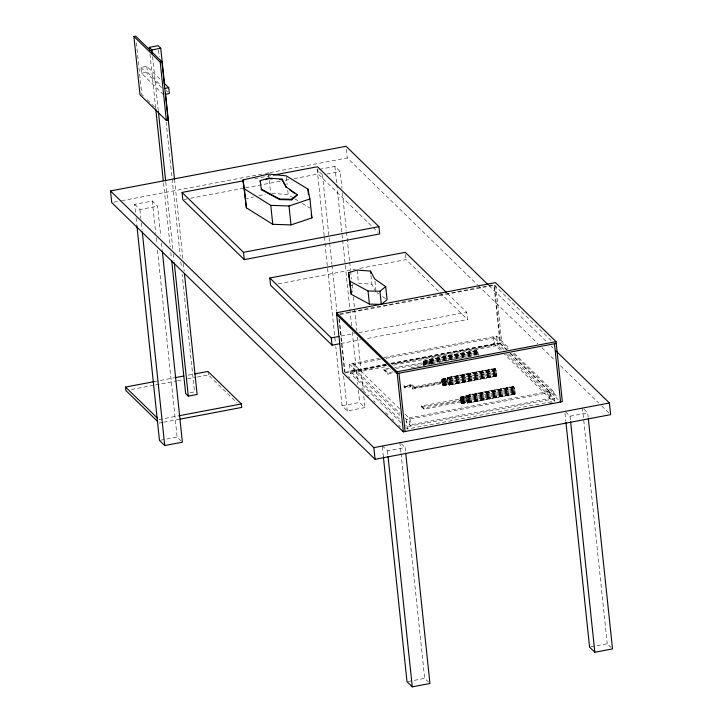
<?xml version="1.0" encoding="UTF-8"?>
<svg xmlns="http://www.w3.org/2000/svg" width="723" height="723" viewBox="0 0 723 723"><rect width="100%" height="100%" fill="white"/><g stroke="black" fill="none" stroke-linecap="round" stroke-linejoin="round"><path stroke-width="0.54" stroke-dasharray="3.62 2.71" d="M431.062 364.22L429.525 359.946L429.435 364.067L423.542 365.187L423.633 361.057L425.178 365.341M441.626 380.632C443.859 374.288 444.401 394.975 441.626 380.632L447.519 379.512C449.742 373.167 450.284 393.863 447.519 379.512M449.218 385.196C451.306 375.156 443.705 375.499 449.218 385.196L496.565 376.159L496.439 371.387L494.966 368.378L447.618 377.415M460.063 398.599C462.286 392.255 462.828 412.941 460.063 398.599L465.946 397.487C468.179 391.143 468.721 411.83 465.946 397.487M467.645 403.172C469.742 393.131 462.142 393.466 467.645 403.172L515.002 394.125L514.875 389.363L513.402 386.344L466.055 395.382M476.421 355.282C474.722 348.685 478.147 349.887 478.355 355.463M496.565 376.159C494.577 375.038 493.845 370.438 494.966 368.378M515.002 394.125C513.005 393.005 512.282 388.405 513.402 386.344M431.242 364.392C431.035 358.816 427.609 357.623 429.308 364.211L438.075 362.548M349.941 285.811L353.14 284.817M244.952 198.897L253.502 196.936M258.834 195.716L265.242 194.243M389.381 368.296L383.94 369.191L387.799 372.951L393.303 371.758M410.899 367.944L425.205 364.844L423.1 362.792L394.812 367.411M383.94 369.191L384.058 370.357L387.926 374.116L394.523 372.688M421.599 405.901L423.877 408.124L461.807 400.524L461.934 401.69L424.003 409.29L421.717 407.067L421.599 405.901L460.226 398.988L461.807 400.524M163.47 94.65L141.527 73.258L140.913 67.429L146.796 66.308L160.904 80.063M141.527 73.258L147.411 72.137L160.741 85.133M113.927 202.169L120.569 200.913M121.672 200.705L264.338 173.656M265.449 173.448L268.766 172.824M269.869 172.607L347.284 157.939L477.343 284.717M254.722 178.653L271.242 175.517M135.472 212.21L134.65 204.374L152.318 201.03L157.587 206.163L160.759 236.367M319.421 169.354L334.885 166.417L340.153 171.55L341.916 188.332M183.913 199.503L189.417 198.464M190.52 198.256L244.473 188.025M245.576 187.817L280.813 181.139M285.224 180.298L289.625 179.467M294.035 178.626L318.256 174.035L378.093 232.363M134.65 204.374L139.919 209.507L157.587 206.163M324.157 235.77L317.216 169.769L322.485 174.903L325.793 174.27M326.904 174.062L340.153 171.55M278.301 283.823L355.382 269.209M359.792 268.378L406.046 259.611L439.195 291.92M339.521 313.963L494.55 284.582M340.045 314.478L494.415 285.214L500.542 343.497L391.378 364.193M341.184 336.023L354.397 333.511M358.807 332.679L466.724 312.219L467.492 319.503L365.079 338.924M340.849 343.515L360.669 339.756M154.116 381.636L173.909 377.885M188.197 375.174L193.692 374.134M131.396 389.507L154.487 385.133M155.581 384.925L176.475 380.967M177.569 380.759L183.064 379.711M187.465 378.879L196.258 377.216M197.361 377.008L208.351 374.921L236.945 402.792M190.077 392.706L194.487 391.866L182.124 274.234M401.048 422.738L350.42 373.384L349.435 364.058L379.458 358.373M383.877 357.533L496.665 336.15L509.525 348.685M380.515 359.394L354.026 364.419L354.758 371.414L386.769 365.341M386.028 358.346L494.189 337.849L494.921 344.844L392.282 364.302M385.711 364.32L350.176 371.053L400 419.62M391.134 363.289L497.406 343.145L503.832 349.408M345.639 372.246L386.444 364.509M390.854 363.678L501.78 342.648L508.242 348.947M345.07 372.969L386.968 365.025M350.42 373.384L388.052 366.254M393.592 365.205L497.65 345.477L503.271 350.962M429.182 359.448L476.529 350.402M429.706 359.494L476.819 350.565M429.01 359.819L476.123 350.89M423.434 361.148L429.525 359.946M430.013 359.909L477.126 350.98M423.877 361.193L429.76 360.081M423.289 361.464L476.023 351.495M424.139 361.545L430.022 360.434M430.33 360.56L477.442 351.631M423.208 361.979L429.091 360.867M424.401 362.096L476.005 352.3M423.19 362.657L429.082 361.545M430.628 361.392L477.74 352.463M424.654 362.801L430.546 361.681M428.956 362.169L476.068 353.24M423.244 363.461L429.137 362.34M430.89 362.35L478.002 353.42M424.88 363.615L430.772 362.494M423.362 364.32L476.213 354.261M425.061 364.482L430.944 363.362M431.098 363.38L478.21 354.442M439.168 362.34L452.318 359.855M453.411 359.647L466.561 357.153M467.664 356.945L474.234 355.698M158.897 419.575L177.578 416.032M162.558 422.44L159.259 423.063L159.078 421.319M163.66 422.232L179.051 419.313M448.133 377.46L495.246 368.531M404.03 386.028L404.726 386.715L410.321 385.648L410.447 386.814L404.853 387.88L404.03 386.028L411.974 384.519L414.966 387.429L415.083 388.594L412.101 385.684L411.974 384.519M447.447 377.786L494.559 368.857M441.87 379.123L447.962 377.912M448.45 377.885L495.562 368.947M442.304 379.159L448.197 378.048M441.726 379.439L494.46 369.462M442.566 379.512L448.459 378.4M448.757 378.527L495.87 369.598M404.148 387.194L412.101 385.684M441.645 379.955L447.528 378.834M442.838 380.063L494.442 370.266M449.064 379.358L496.177 370.429M443.091 380.768L448.983 379.647M447.392 380.135L494.505 371.206M441.681 381.428L447.573 380.307M443.054 383.289L442.232 381.446L414.261 386.742L414.378 387.908L442.359 382.612L443.054 383.289L412.725 389.046L409.742 386.136L409.625 384.97L412.607 387.88L412.725 389.046M449.326 380.325L496.439 371.387M443.316 381.581L449.2 380.461M412.607 387.88L494.649 372.228M443.488 382.449L449.381 381.328M449.534 381.346L496.647 372.417M441.979 383.154L447.871 382.042M447.745 382.187L494.857 373.249M443.615 383.307L449.498 382.196M449.679 382.368L496.791 373.43M442.205 383.967L448.088 382.856M448.007 383.145L495.119 374.216M443.669 384.103L449.552 382.991M442.458 384.672L448.341 383.561M449.742 383.307L496.855 374.378M443.651 384.79L495.427 375.047M442.72 385.223L448.612 384.103M443.57 385.305L449.453 384.184M449.724 384.112L496.837 375.183M442.982 385.576L448.875 384.455M443.217 385.711L495.734 375.689M449.625 384.717L496.737 375.788M448.929 385.043L496.05 376.114M160.569 440.199L177.126 437.054L180.895 440.723M342.024 405.802L359.692 402.449L364.961 407.582L347.293 410.935L342.024 405.802L335.797 346.507M466.57 395.436L513.682 386.507M465.883 395.761L512.996 386.823M460.307 397.09L466.398 395.879M460.741 397.135L466.633 396.014M466.877 395.852L513.99 386.922M460.162 397.406L512.896 387.438M461.003 397.487L466.895 396.367M467.194 396.493L514.306 387.564M460.072 397.921L465.964 396.8M461.274 398.03L512.878 388.233M467.492 397.334L514.604 388.396M461.527 398.735L467.41 397.623M465.829 398.111L512.941 389.182M460.117 399.394L466.001 398.283M461.744 399.548L467.636 398.436M467.754 398.292L514.875 389.363M460.235 400.262L513.086 390.194M461.925 400.415L467.817 399.304M467.971 399.313L515.083 390.384M460.415 401.129L466.299 400.009M466.181 400.153L513.294 391.224M462.042 401.283L467.935 400.162M468.106 400.334L515.228 391.405M460.632 401.943L466.525 400.822M466.443 401.111L513.556 392.182M462.096 402.078L467.989 400.958M460.885 402.648L466.778 401.527M468.179 401.274L515.291 392.345M462.087 402.756L513.854 393.014M461.157 403.19L467.049 402.078M461.997 403.271L467.889 402.151M468.161 402.078L515.273 393.149M461.419 403.542L467.302 402.431M461.654 403.678L514.17 393.664M468.061 402.684L515.174 393.755M467.365 403.009L514.478 394.08M404.889 418.111L406.498 419.683L553.728 391.776L554.704 401.093L407.474 429.01L405.865 427.438M382.196 445.684L387.465 450.818L405.133 447.474L405.603 451.947M565.513 411.812L570.031 416.213L587.7 412.86L588.17 417.334M408.115 681.509L424.672 678.364L428.441 682.033M590.673 646.895L607.239 643.759L610.998 647.428M421.717 407.067L460.352 400.153L461.934 401.69M384.058 370.357L390.592 369.29M396.023 368.396L423.217 363.958L425.323 366.01M376.087 292.101L371.866 284.211L358.481 283.172L357.108 270.059M271.685 193.131L288.224 194.785L293.881 198.247M294.821 198.825L298.599 201.13M302.368 203.434L309.914 208.052M376.999 292.734L378.834 293.999M382.494 296.547L387.076 299.72M551.224 340.596L493.89 284.708L500.018 342.982L507.284 350.068M489.046 285.657L546.398 341.572M551.242 346.299L552.86 347.871M478.147 285.504L537.93 343.777M541.97 347.718L554.893 360.316M560.551 365.829L598.517 402.838M601.744 405.983L609.019 413.077M583.94 409.2L587.7 412.86M514.342 353.384L553.728 391.776M513.086 353.674L558.31 397.758M510.51 353.222L558.156 399.665M506.796 350.14L493.131 336.819L493.872 343.814L501.102 350.863M510.013 353.276L550.194 392.444L550.926 399.439L504.32 353.999M447.32 293.303L466.724 312.219M508.649 354.116L554.46 398.762L407.23 426.678L405.621 425.106M506.489 354.089L554.704 401.093M440 292.707L467.492 319.503M166.227 90.474L167.79 92.002M140.913 67.429L162.069 88.061M143.371 95.987L141.78 94.433L136.123 40.633M147.365 99.873L154.55 106.877M399.584 408.829L352.969 363.389L353.71 370.384L400.316 415.824M405.205 414.315L410.031 419.015L410.763 426.001L405.946 421.301M349.435 364.058L400.063 413.411M348.576 376.394L350.194 377.966M360.696 388.197L362.304 389.778M363.118 390.565L368.766 396.068M373.61 400.795L375.228 402.368M385.73 412.607L388.152 414.966M392.191 418.906L393.8 420.479M398.653 425.205L400.262 426.778M401.373 443.805L405.133 447.474M582.431 407.727L607.239 643.759M570.031 416.213L570.501 420.687M564.997 413.312L565.82 421.148M495.77 285.486L501.78 342.648M496.665 336.15L497.65 345.477M460.226 398.988L460.352 400.153M442.232 381.446L442.359 382.612M423.1 362.792L423.217 363.958M423.877 408.124L424.003 409.29M405.495 254.406L406.046 259.611M404.726 386.715L404.853 387.88M406.498 419.683L407.474 429.01M399.864 442.34L400.922 452.408M401.039 453.52L424.672 678.364M387.799 372.951L387.926 374.116M374.939 281.166L375.861 289.914M370.944 275.463L371.866 284.211M387.465 450.818L387.935 455.291M382.313 446.805L383.38 456.873M346.398 149.462L347.284 157.939M342.386 192.806L346.38 230.845M346.498 231.956L349.561 261.039M349.679 262.16L350.501 269.995M350.619 271.107L351.441 278.942M352.029 284.537L352.851 292.363M353.321 296.837L354.496 308.025M354.613 309.146L356.846 330.402M357.551 337.108L363.082 389.688M363.786 396.394L364.961 407.582M334.885 166.417L336.647 183.199M336.764 184.32L342.53 239.132M342.648 240.253L349.815 308.486M349.932 309.607L351.694 326.38M352.282 331.974L357.813 384.555M358.4 390.149L359.692 402.449M339.412 319.168L344.952 371.848M338.888 318.662L344.537 372.453M322.485 174.903L329.534 242.024M329.652 243.136L331.893 264.392M332.011 265.513L336.828 311.378M343.651 376.258L347.293 410.935M317.713 168.83L318.256 174.035M324.275 236.882L335.327 342.033M286.344 176.963L287.167 184.763M287.754 190.33L288.224 194.785M268.585 174.08L270.583 193.023M208.079 372.3L208.351 374.921M174.514 179.34L182.874 258.879M183.344 263.362L184.166 271.206M158.572 50.176L159.286 56.9M166.109 121.871L172.002 177.894M172.119 179.006L180.244 256.313M180.831 261.916L181.419 267.519M152.607 56.656L158.382 111.55M165.802 182.133L172.86 249.354M173.339 253.836L174.044 260.551M149.977 54.089L155.626 107.863M163.515 182.928L170.23 246.787M170.818 252.381L171.405 257.984M146.796 66.308L147.411 72.137M161.464 243.073L162.169 249.787M152.318 201.03L155.734 233.466M156.204 237.939L156.792 243.534M157.497 250.248L177.126 437.054M139.919 209.507L140.858 218.454M141.328 222.937L142.033 229.643M136.069 217.795L136.774 224.51M549.137 391.414L408.974 417.984L409.715 424.979L549.878 398.409L549.137 391.414"/><path stroke-width="1.08" d="M297.243 194.632L297.298 195.21L291.541 199.882L279.629 199.584L261.446 189.742L261.383 189.164L279.566 199.006L291.477 199.295L297.243 194.632L286.254 187.004L282.033 179.114L268.649 178.075L260.108 180.714L260.163 181.301M348.558 272.698L349.842 281.139L368.025 290.98L379.937 291.279L385.693 286.615L374.704 278.988L370.483 271.098L357.108 270.059L348.558 272.698L351.215 294.252L369.399 304.094L381.31 304.392L387.076 299.72L385.693 286.615M242.964 179.964L244.392 188.893L270.773 205.35L289.01 205.983L309.932 198.952L307.926 189.11L286.227 175.843L268.585 174.08L242.964 179.964L246.38 207.826L272.761 224.293L290.998 224.925L311.92 217.894L309.932 198.952M265.504 179.647L268.712 178.653M133.891 36.484L135.653 36.15L161.988 61.826L168.116 120.099L166.344 120.434L140.009 94.767L133.891 36.484L160.226 62.16L166.344 120.434M149.625 50.727L149.272 47.366L158.102 45.694L160.741 48.26L164.627 85.233M149.272 47.366L151.902 49.932L160.741 48.26M160.226 62.16L161.988 61.826M164.817 88.45L168.748 87.709L169.354 93.529L165.431 94.279M556.095 351.017L609.408 402.991L610.637 414.65L375.065 459.304L111.722 202.594L110.492 190.935L346.064 146.281L488.233 284.871M273.448 175.102L317.496 166.751L378.942 226.651L379.711 233.936L244.257 259.611L182.811 199.711L182.042 192.426L243.714 180.741M182.042 192.426L243.488 252.327L378.942 226.651M339.747 343.723L332.038 345.187L270.592 285.287L269.824 278.003L405.278 252.327L446.507 292.517M336.466 312.761L495.472 282.621L556.041 341.663L562.349 401.69L403.344 431.83L342.774 372.788L336.466 312.761L397.035 371.803L403.344 431.83M269.824 278.003L331.27 337.903L338.979 336.439M157.668 421.518L125.901 390.547L125.54 387.058L154.116 381.636M175.002 377.677L183.796 376.005M194.794 373.927L207.98 371.423L241.337 403.94L241.708 407.438L180.144 419.105M171.64 260.226L185.657 393.547L188.287 396.114L197.126 394.442L184.41 273.448M397.035 371.803L556.041 341.663M556.222 343.416L397.216 373.556L336.647 314.514M178.68 415.824L241.337 403.94M136.891 225.63L159.458 440.406L164.727 445.54L182.395 442.187L162.286 250.908M550.131 403.398L552.336 402.973M110.492 190.935L373.845 447.645L609.408 402.991M383.38 456.873L407.004 681.717L412.273 686.85L429.941 683.497L405.72 453.068M565.937 422.268L589.57 647.112L594.839 652.245L612.508 648.893L588.287 418.454M269.824 178.744L272.056 178.915M279.864 179.521L282.087 179.702L286.317 187.582L286.254 187.004M289.977 190.131L294.559 193.303M560.054 401.509L560.587 402.024L554.46 343.75M164.04 83.118L168.748 87.709M125.54 387.058L157.307 418.021M311.252 214.614L311.92 217.894M260.108 180.714L261.446 189.742M570.619 421.807L594.839 652.245M398.988 373.222L405.106 431.495M379.937 291.279L381.31 304.392M370.483 271.098L370.718 273.285M388.052 456.412L412.273 686.85M368.025 290.98L369.399 304.094M373.845 447.645L375.065 459.304M349.842 281.139L351.215 294.252M331.27 337.903L332.038 345.187M307.926 189.11L308.513 194.677M291.477 199.295L291.541 199.882M289.01 205.983L290.998 224.925M282.033 179.114L282.087 179.702M279.566 199.006L279.629 199.584M270.773 205.35L272.761 224.293M244.392 188.893L246.38 207.826M243.488 252.327L244.257 259.611M165.45 93.068L174.514 179.34M151.902 49.932L152.255 53.294M158.382 111.55L165.684 181.012M174.279 262.792L188.287 396.114M155.743 108.983L163.281 180.687M142.268 231.884L164.727 445.54"/></g></svg>
